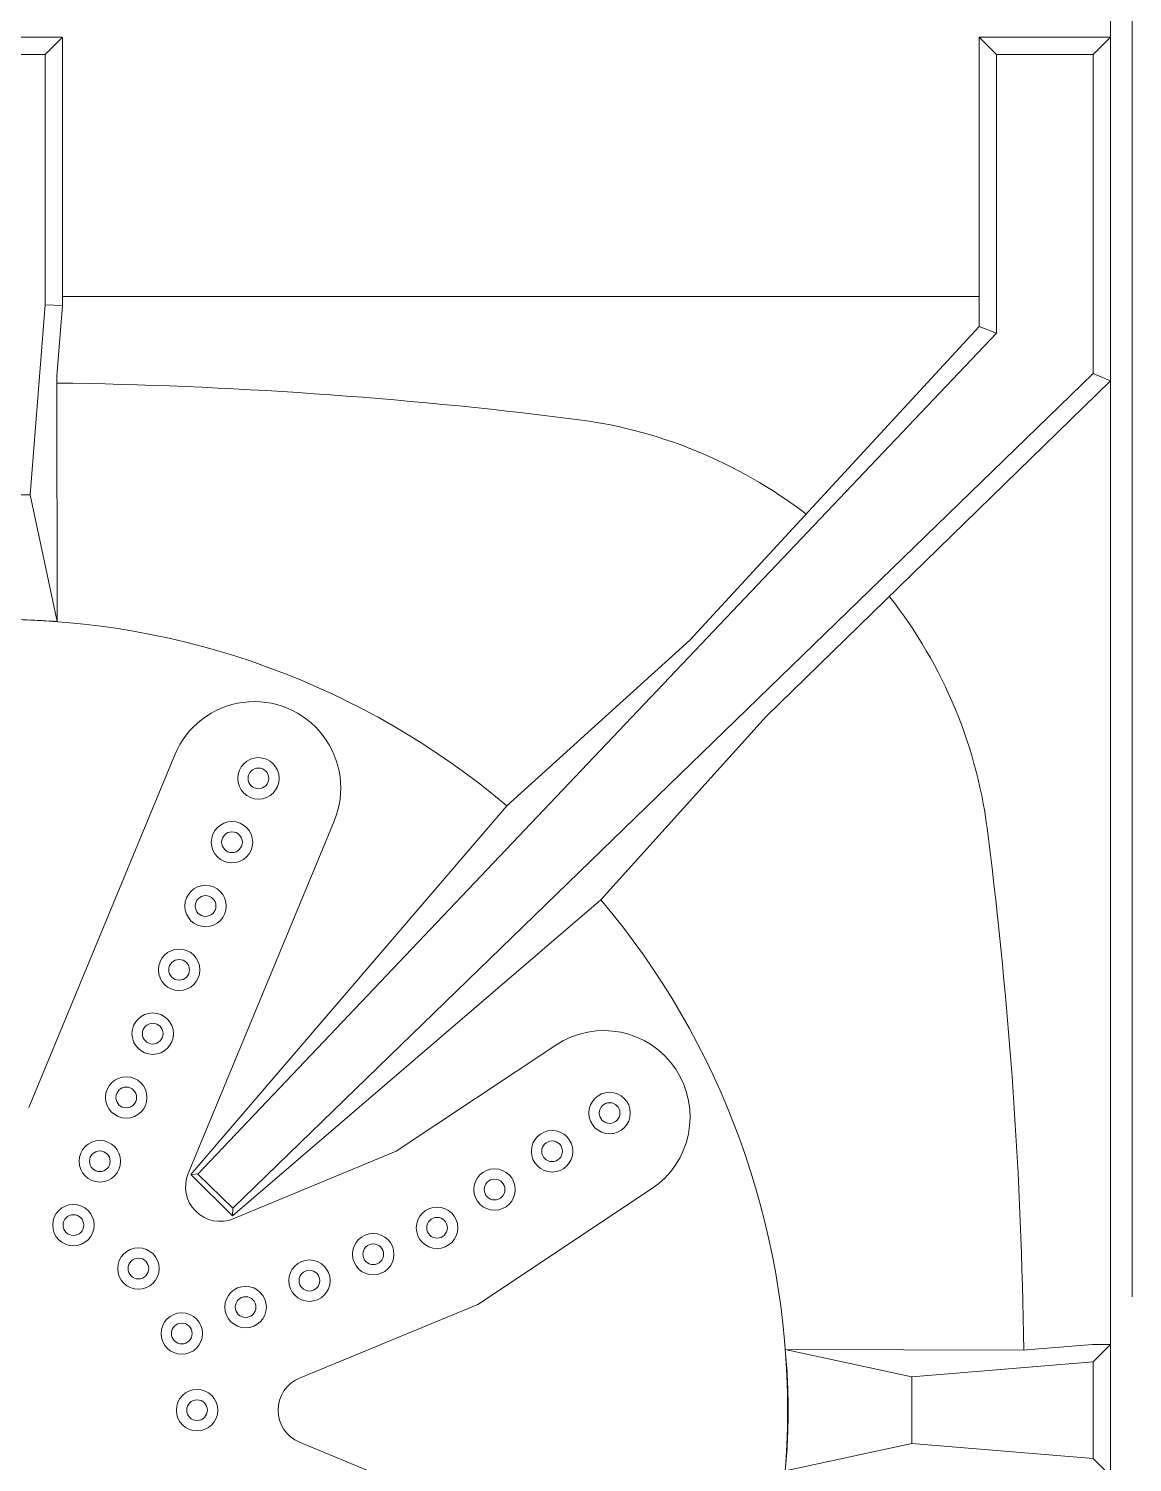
# Model space of a CAD drawing. Extents: x 306 to 2240, y 18 to 779.
# Drawn here: x 689.3604 to 689.5202, y 391.3972 to 391.6048 of the extents above; entities that cross this region are included whole.
import ezdxf

# ---------------------------------------------------------------- set-up
doc = ezdxf.new("R2010")
doc.units = 0
doc.header["$MEASUREMENT"] = 0
doc.linetypes.add('ACAD_ISO03W100', pattern=[30, 12, -18])
doc.layers.add('EQUIPAMIENTO SUPER', color=1, linetype='Continuous')

msp = doc.modelspace()

# ---------------------------------------------------------------- linework, layer by layer
at = {"layer": 'EQUIPAMIENTO SUPER', "color": 253, "lineweight": 0}
for p, q in [((689.5169949408361, 391.2572425979576, -6.438943981e-07), (689.5169949408361, 392.0572425979573, -6.438943981e-07)), ((689.5169949408361, 391.2572425979576, -6.438943981e-07), (689.5169949408361, 392.0572425979573, -6.438943981e-07)), ((689.5201595334827, 391.8461843243033, -6.438942029e-07), (689.5201595334827, 391.4211843243031, -6.438942029e-07)), ((689.5201595334827, 391.8461843243033, -6.438942029e-07), (689.5201595334827, 391.4211843243031, -6.438942029e-07)), ((689.3627449408361, 391.6010025021578, -6.438942029e-07), (689.3652449408388, 391.6035025021576, -6.438942029e-07)), ((689.500494940838, 391.6010025021578, -6.438942029e-07), (689.4979949408357, 391.6035025021576, -6.438942029e-07)), ((689.5144949408373, 391.6010025021578, -6.438942029e-07), (689.5169949408361, 391.6035025021576, -6.438942029e-07)), ((689.500494940838, 391.5606519970946, -6.438942029e-07), (689.4979949408357, 391.5616497848088, -6.438942029e-07)), ((689.5169949408361, 391.5537805589282, -6.438942029e-07), (689.5144949408373, 391.5548530072212, -6.438942029e-07)), ((689.3605649408368, 391.5372525021579, -6.438942029e-07), (689.3645060463663, 391.5189168268393, -6.438942029e-07)), ((689.3603645405223, 391.4485689907851, -6.438942029e-07), (689.3815082833594, 391.4996145015004, -6.438942029e-07)), ((689.3834615288347, 391.4390019049757, -6.438942029e-07), (689.4046052716717, 391.4900474156912, -6.438942029e-07)), ((689.4135852924651, 391.4422407810975, -6.438942029e-07), (689.4367112969908, 391.4576161263796, -6.438942029e-07)), ((689.4135852924651, 391.4422407810975, -6.438942029e-07), (689.3899943436577, 391.4324690901512, -6.438942029e-07)), ((689.3849934811717, 391.4389507899581, -6.438942029e-07), (689.3838587727572, 391.4388785813357, -6.438942029e-07)), ((689.4254003687367, 391.4200749409208, -6.438942029e-07), (689.4505526206143, 391.4367974386126, -6.438942029e-07)), ((689.3899432286366, 391.4340010424898, -6.438942029e-07), (689.3898714240552, 391.4328659300399, -6.438942029e-07)), ((689.4254003687367, 391.4200749409208, -6.438942029e-07), (689.3995614294677, 391.4093721018381, -6.438942029e-07)), ((689.5143960051195, 391.4142525021579, -6.438942029e-07), (689.5042427116917, 391.4134476228971, -6.438942029e-07)), ((689.5169949408361, 391.4142525021579, -6.438942029e-07), (689.5143960051195, 391.4142525021579, -6.438942029e-07)), ((689.5042427116917, 391.4134476228971, -6.438942029e-07), (689.4699092655196, 391.4135136076849, -6.438942029e-07)), ((689.4882449408383, 391.4095725021579, -6.438942029e-07), (689.4699092655196, 391.4135136076849, -6.438942029e-07)), ((689.4882449408383, 391.4095725021579, -6.438942029e-07), (689.4882449408383, 391.404752502158, -6.438942029e-07)), ((689.4882449408383, 391.3999325021577, -6.438942029e-07), (689.4882449408383, 391.404752502158, -6.438942029e-07)), ((689.3995614294677, 391.4001333065133, -6.438942029e-07), (689.4506069401817, 391.3789895636766, -6.438942029e-07)), ((689.4882449408383, 391.3999325021577, -6.438942029e-07), (689.4699092655196, 391.3959913966304, -6.438942029e-07))]:
    msp.add_line(p, q, dxfattribs=at)
at = {"layer": 'EQUIPAMIENTO SUPER', "color": 253, "linetype": 'ACAD_ISO03W100', "lineweight": 0}
for p, q in [((689.3627449408361, 391.5647525021577, -6.438942029e-07), (689.3652449408388, 391.5646535664373, -6.438942029e-07)), ((689.5169949408361, 391.4142525021579, -6.438942029e-07), (689.5144949408373, 391.4117525021579, -6.438942029e-07)), ((689.5169949408361, 391.3952525021577, -6.438942029e-07), (689.5144949408373, 391.3977525021577, -6.438942029e-07))]:
    msp.add_line(p, q, dxfattribs=at)
at = {"layer": 'EQUIPAMIENTO SUPER', "color": 253, "lineweight": 0, "elevation": -6.438508219e-07}
for points in [[(689.3645060463663, 391.5189168268393), (689.3644400615763, 391.5545002730104), (689.3652449408388, 391.5646535664373), (689.3652449408388, 391.6035025021576), (689.3557449408383, 391.6035025021576)], [(689.3838587727572, 391.4388785813352), (689.3898714240552, 391.4328659300399), (689.443198434687, 391.4786587699136), (689.4671549854232, 391.5051905525451), (689.5169949408361, 391.5537805589282), (689.5169949408361, 391.6035025021576), (689.4979949408357, 391.6035025021576), (689.4979949408357, 391.5616497848088), (689.4561145263858, 391.5162242308481), (689.429601612645, 391.4922478850625), (689.3838587727572, 391.4388785813352)], [(689.3557449408383, 391.6010025021578), (689.3627449408361, 391.6010025021578), (689.3627449408361, 391.5647525021577), (689.3605649408368, 391.5372525021579), (689.3557449408383, 391.5372525021579)], [(689.5144949408373, 391.6010025021578), (689.5144949408373, 391.5548530072209), (689.3899432286366, 391.4340010424898), (689.3848485954936, 391.4389415699724), (689.500494940838, 391.5606519970942), (689.500494940838, 391.6010025021578), (689.5144949408373, 391.6010025021578), (689.5144949408373, 391.6010025021578)], [(689.3652449408388, 391.5660025021579), (689.4979949408357, 391.5660025021572)], [(689.4882449408383, 391.404752502158), (689.4882449408383, 391.4095725021579), (689.5144949408373, 391.4117525021579), (689.5144949408373, 391.4117525021579)], [(689.4882449408383, 391.404752502158), (689.4882449408383, 391.4095725021579), (689.5144949408373, 391.4117525021579), (689.5144949408373, 391.404752502158)], [(689.5144949408373, 391.4117525021579), (689.5144949408373, 391.404752502158)], [(689.4882449408383, 391.404752502158), (689.4882449408383, 391.3999325021577), (689.5144949408373, 391.3977525021577), (689.5144949408373, 391.3977525021577)], [(689.4882449408383, 391.404752502158), (689.4882449408383, 391.3999325021577), (689.5144949408373, 391.3977525021577), (689.5144949408373, 391.404752502158)], [(689.5144949408373, 391.3977525021577), (689.5144949408373, 391.404752502158)]]:
    msp.add_lwpolyline(points, dxfattribs=at)
at = {"layer": 'EQUIPAMIENTO SUPER', "color": 253, "lineweight": 0}
for centre, radius in [((689.3936308026628, 391.4962167778942, -6.438942029e-07), 0.003), ((689.3936308026628, 391.4962167778942, -6.438942029e-07), 0.003), ((689.3936308026628, 391.4962167778942, -6.438942029e-07), 0.003), ((689.3936308026628, 391.4962167778942, -6.438942029e-07), 0.003), ((689.3936308026628, 391.4962167778942, -6.438942029e-07), 0.003), ((689.3936308026628, 391.4962167778942, -6.438942029e-07), 0.003), ((689.3936308026628, 391.4962167778942, -6.438942029e-07), 0.003), ((689.3936308026628, 391.4962167778942, -6.438942029e-07), 0.003), ((689.3936308026628, 391.4962167778942, -6.438942029e-07), 0.003), ((689.3936308026628, 391.4962167778942, -6.438942029e-07), 0.003), ((689.3936308026628, 391.4962167778942, -6.438942029e-07), 0.003), ((689.3936308026628, 391.4962167778942, -6.438942029e-07), 0.003), ((689.3936308026628, 391.4962167778942, -6.438942029e-07), 0.003), ((689.3936308026628, 391.4962167778942, -6.438942029e-07), 0.003), ((689.3936308026628, 391.4962167778942, -6.438942029e-07), 0.003), ((689.3936308026628, 391.4962167778942, -6.438942029e-07), 0.003), ((689.3936308026628, 391.4962167778942, -6.438942029e-07), 0.0015), ((689.3936308026628, 391.4962167778942, -6.438942029e-07), 0.0015), ((689.3936308026628, 391.4962167778942, -6.438942029e-07), 0.0015), ((689.3936308026628, 391.4962167778942, -6.438942029e-07), 0.0015), ((689.3936308026628, 391.4962167778942, -6.438942029e-07), 0.0015), ((689.3936308026628, 391.4962167778942, -6.438942029e-07), 0.0015), ((689.3936308026628, 391.4962167778942, -6.438942029e-07), 0.0015), ((689.3936308026628, 391.4962167778942, -6.438942029e-07), 0.0015), ((689.3936308026628, 391.4962167778942, -6.438942029e-07), 0.0015), ((689.3936308026628, 391.4962167778942, -6.438942029e-07), 0.0015), ((689.3936308026628, 391.4962167778942, -6.438942029e-07), 0.0015), ((689.3936308026628, 391.4962167778942, -6.438942029e-07), 0.0015), ((689.3936308026628, 391.4962167778942, -6.438942029e-07), 0.0015), ((689.3936308026628, 391.4962167778942, -6.438942029e-07), 0.0015), ((689.3936308026628, 391.4962167778942, -6.438942029e-07), 0.0015), ((689.3936308026628, 391.4962167778942, -6.438942029e-07), 0.0015), ((689.3898039683395, 391.4869779825693, -6.438942029e-07), 0.003), ((689.3898039683395, 391.4869779825693, -6.438942029e-07), 0.003), ((689.3898039683395, 391.4869779825693, -6.438942029e-07), 0.003), ((689.3898039683395, 391.4869779825693, -6.438942029e-07), 0.003), ((689.3898039683395, 391.4869779825693, -6.438942029e-07), 0.003), ((689.3898039683395, 391.4869779825693, -6.438942029e-07), 0.003), ((689.3898039683395, 391.4869779825693, -6.438942029e-07), 0.003), ((689.3898039683395, 391.4869779825693, -6.438942029e-07), 0.003), ((689.3898039683395, 391.4869779825693, -6.438942029e-07), 0.003), ((689.3898039683395, 391.4869779825693, -6.438942029e-07), 0.003), ((689.3898039683395, 391.4869779825693, -6.438942029e-07), 0.003), ((689.3898039683395, 391.4869779825693, -6.438942029e-07), 0.003), ((689.3898039683395, 391.4869779825693, -6.438942029e-07), 0.003), ((689.3898039683395, 391.4869779825693, -6.438942029e-07), 0.003), ((689.3898039683395, 391.4869779825693, -6.438942029e-07), 0.003), ((689.3898039683395, 391.4869779825693, -6.438942029e-07), 0.003), ((689.3898039683395, 391.4869779825693, -6.438942029e-07), 0.0015), ((689.3898039683395, 391.4869779825693, -6.438942029e-07), 0.0015), ((689.3898039683395, 391.4869779825693, -6.438942029e-07), 0.0015), ((689.3898039683395, 391.4869779825693, -6.438942029e-07), 0.0015), ((689.3898039683395, 391.4869779825693, -6.438942029e-07), 0.0015), ((689.3898039683395, 391.4869779825693, -6.438942029e-07), 0.0015), ((689.3898039683395, 391.4869779825693, -6.438942029e-07), 0.0015), ((689.3898039683395, 391.4869779825693, -6.438942029e-07), 0.0015), ((689.3898039683395, 391.4869779825693, -6.438942029e-07), 0.0015), ((689.3898039683395, 391.4869779825693, -6.438942029e-07), 0.0015), ((689.3898039683395, 391.4869779825693, -6.438942029e-07), 0.0015), ((689.3898039683395, 391.4869779825693, -6.438942029e-07), 0.0015), ((689.3898039683395, 391.4869779825693, -6.438942029e-07), 0.0015), ((689.3898039683395, 391.4869779825693, -6.438942029e-07), 0.0015), ((689.3898039683395, 391.4869779825693, -6.438942029e-07), 0.0015), ((689.3898039683395, 391.4869779825693, -6.438942029e-07), 0.0015), ((689.3859771340162, 391.4777391872444, -6.438942029e-07), 0.003), ((689.3859771340162, 391.4777391872444, -6.438942029e-07), 0.003), ((689.3859771340162, 391.4777391872444, -6.438942029e-07), 0.003), ((689.3859771340162, 391.4777391872444, -6.438942029e-07), 0.003), ((689.3859771340162, 391.4777391872444, -6.438942029e-07), 0.003), ((689.3859771340162, 391.4777391872444, -6.438942029e-07), 0.003), ((689.3859771340162, 391.4777391872444, -6.438942029e-07), 0.003), ((689.3859771340162, 391.4777391872444, -6.438942029e-07), 0.003), ((689.3859771340162, 391.4777391872444, -6.438942029e-07), 0.003), ((689.3859771340162, 391.4777391872444, -6.438942029e-07), 0.003), ((689.3859771340162, 391.4777391872444, -6.438942029e-07), 0.003), ((689.3859771340162, 391.4777391872444, -6.438942029e-07), 0.003), ((689.3859771340162, 391.4777391872444, -6.438942029e-07), 0.003), ((689.3859771340162, 391.4777391872444, -6.438942029e-07), 0.003), ((689.3859771340162, 391.4777391872444, -6.438942029e-07), 0.003), ((689.3859771340162, 391.4777391872444, -6.438942029e-07), 0.003), ((689.3859771340162, 391.4777391872444, -6.438942029e-07), 0.0015), ((689.3859771340162, 391.4777391872444, -6.438942029e-07), 0.0015), ((689.3859771340162, 391.4777391872444, -6.438942029e-07), 0.0015), ((689.3859771340162, 391.4777391872444, -6.438942029e-07), 0.0015), ((689.3859771340162, 391.4777391872444, -6.438942029e-07), 0.0015), ((689.3859771340162, 391.4777391872444, -6.438942029e-07), 0.0015), ((689.3859771340162, 391.4777391872444, -6.438942029e-07), 0.0015), ((689.3859771340162, 391.4777391872444, -6.438942029e-07), 0.0015), ((689.3859771340162, 391.4777391872444, -6.438942029e-07), 0.0015), ((689.3859771340162, 391.4777391872444, -6.438942029e-07), 0.0015), ((689.3859771340162, 391.4777391872444, -6.438942029e-07), 0.0015), ((689.3859771340162, 391.4777391872444, -6.438942029e-07), 0.0015), ((689.3859771340162, 391.4777391872444, -6.438942029e-07), 0.0015), ((689.3859771340162, 391.4777391872444, -6.438942029e-07), 0.0015), ((689.3859771340162, 391.4777391872444, -6.438942029e-07), 0.0015), ((689.3859771340162, 391.4777391872444, -6.438942029e-07), 0.0015), ((689.3821502996927, 391.4685003919193, -6.438942029e-07), 0.003), ((689.3821502996927, 391.4685003919193, -6.438942029e-07), 0.003), ((689.3821502996927, 391.4685003919193, -6.438942029e-07), 0.003), ((689.3821502996927, 391.4685003919193, -6.438942029e-07), 0.003), ((689.3821502996927, 391.4685003919193, -6.438942029e-07), 0.003), ((689.3821502996927, 391.4685003919193, -6.438942029e-07), 0.003), ((689.3821502996927, 391.4685003919193, -6.438942029e-07), 0.003), ((689.3821502996927, 391.4685003919193, -6.438942029e-07), 0.003), ((689.3821502996927, 391.4685003919193, -6.438942029e-07), 0.003), ((689.3821502996927, 391.4685003919193, -6.438942029e-07), 0.003), ((689.3821502996927, 391.4685003919193, -6.438942029e-07), 0.003), ((689.3821502996927, 391.4685003919193, -6.438942029e-07), 0.003), ((689.3821502996927, 391.4685003919193, -6.438942029e-07), 0.003), ((689.3821502996927, 391.4685003919193, -6.438942029e-07), 0.003), ((689.3821502996927, 391.4685003919193, -6.438942029e-07), 0.003), ((689.3821502996927, 391.4685003919193, -6.438942029e-07), 0.003), ((689.3821502996927, 391.4685003919193, -6.438942029e-07), 0.0015), ((689.3821502996927, 391.4685003919193, -6.438942029e-07), 0.0015), ((689.3821502996927, 391.4685003919193, -6.438942029e-07), 0.0015), ((689.3821502996927, 391.4685003919193, -6.438942029e-07), 0.0015), ((689.3821502996927, 391.4685003919193, -6.438942029e-07), 0.0015), ((689.3821502996927, 391.4685003919193, -6.438942029e-07), 0.0015), ((689.3821502996927, 391.4685003919193, -6.438942029e-07), 0.0015), ((689.3821502996927, 391.4685003919193, -6.438942029e-07), 0.0015), ((689.3821502996927, 391.4685003919193, -6.438942029e-07), 0.0015), ((689.3821502996927, 391.4685003919193, -6.438942029e-07), 0.0015), ((689.3821502996927, 391.4685003919193, -6.438942029e-07), 0.0015), ((689.3821502996927, 391.4685003919193, -6.438942029e-07), 0.0015), ((689.3821502996927, 391.4685003919193, -6.438942029e-07), 0.0015), ((689.3821502996927, 391.4685003919193, -6.438942029e-07), 0.0015), ((689.3821502996927, 391.4685003919193, -6.438942029e-07), 0.0015), ((689.3821502996927, 391.4685003919193, -6.438942029e-07), 0.0015), ((689.3783234653661, 391.4592615965942, -6.438942029e-07), 0.003), ((689.3783234653661, 391.4592615965942, -6.438942029e-07), 0.003), ((689.3783234653661, 391.4592615965942, -6.438942029e-07), 0.003), ((689.3783234653661, 391.4592615965942, -6.438942029e-07), 0.003), ((689.3783234653661, 391.4592615965942, -6.438942029e-07), 0.003), ((689.3783234653661, 391.4592615965942, -6.438942029e-07), 0.003), ((689.3783234653661, 391.4592615965942, -6.438942029e-07), 0.003), ((689.3783234653661, 391.4592615965942, -6.438942029e-07), 0.003), ((689.3783234653661, 391.4592615965942, -6.438942029e-07), 0.003), ((689.3783234653661, 391.4592615965942, -6.438942029e-07), 0.003), ((689.3783234653661, 391.4592615965942, -6.438942029e-07), 0.003), ((689.3783234653661, 391.4592615965942, -6.438942029e-07), 0.003), ((689.3783234653661, 391.4592615965942, -6.438942029e-07), 0.003), ((689.3783234653661, 391.4592615965942, -6.438942029e-07), 0.003), ((689.3783234653661, 391.4592615965942, -6.438942029e-07), 0.003), ((689.3783234653661, 391.4592615965942, -6.438942029e-07), 0.003), ((689.3783234653661, 391.4592615965942, -6.438942029e-07), 0.0015), ((689.3783234653661, 391.4592615965942, -6.438942029e-07), 0.0015), ((689.3783234653661, 391.4592615965942, -6.438942029e-07), 0.0015), ((689.3783234653661, 391.4592615965942, -6.438942029e-07), 0.0015), ((689.3783234653661, 391.4592615965942, -6.438942029e-07), 0.0015), ((689.3783234653661, 391.4592615965942, -6.438942029e-07), 0.0015), ((689.3783234653661, 391.4592615965942, -6.438942029e-07), 0.0015), ((689.3783234653661, 391.4592615965942, -6.438942029e-07), 0.0015), ((689.3783234653661, 391.4592615965942, -6.438942029e-07), 0.0015), ((689.3783234653661, 391.4592615965942, -6.438942029e-07), 0.0015), ((689.3783234653661, 391.4592615965942, -6.438942029e-07), 0.0015), ((689.3783234653661, 391.4592615965942, -6.438942029e-07), 0.0015), ((689.3783234653661, 391.4592615965942, -6.438942029e-07), 0.0015), ((689.3783234653661, 391.4592615965942, -6.438942029e-07), 0.0015), ((689.3783234653661, 391.4592615965942, -6.438942029e-07), 0.0015), ((689.3783234653661, 391.4592615965942, -6.438942029e-07), 0.0015), ((689.3744966310464, 391.4500228012686, -6.438942029e-07), 0.003), ((689.3744966310464, 391.4500228012686, -6.438942029e-07), 0.003), ((689.3744966310464, 391.4500228012686, -6.438942029e-07), 0.003), ((689.3744966310464, 391.4500228012686, -6.438942029e-07), 0.003), ((689.3744966310464, 391.4500228012686, -6.438942029e-07), 0.003), ((689.3744966310464, 391.4500228012686, -6.438942029e-07), 0.003), ((689.3744966310464, 391.4500228012686, -6.438942029e-07), 0.003), ((689.3744966310464, 391.4500228012686, -6.438942029e-07), 0.003), ((689.3744966310464, 391.4500228012686, -6.438942029e-07), 0.003), ((689.3744966310464, 391.4500228012686, -6.438942029e-07), 0.003), ((689.3744966310464, 391.4500228012686, -6.438942029e-07), 0.003), ((689.3744966310464, 391.4500228012686, -6.438942029e-07), 0.003), ((689.3744966310464, 391.4500228012686, -6.438942029e-07), 0.003), ((689.3744966310464, 391.4500228012686, -6.438942029e-07), 0.003), ((689.3744966310464, 391.4500228012686, -6.438942029e-07), 0.003), ((689.3744966310464, 391.4500228012686, -6.438942029e-07), 0.003), ((689.3744966310464, 391.4500228012686, -6.438942029e-07), 0.0015), ((689.3744966310464, 391.4500228012686, -6.438942029e-07), 0.0015), ((689.3744966310464, 391.4500228012686, -6.438942029e-07), 0.0015), ((689.3744966310464, 391.4500228012686, -6.438942029e-07), 0.0015), ((689.3744966310464, 391.4500228012686, -6.438942029e-07), 0.0015), ((689.3744966310464, 391.4500228012686, -6.438942029e-07), 0.0015), ((689.3744966310464, 391.4500228012686, -6.438942029e-07), 0.0015), ((689.3744966310464, 391.4500228012686, -6.438942029e-07), 0.0015), ((689.3744966310464, 391.4500228012686, -6.438942029e-07), 0.0015), ((689.3744966310464, 391.4500228012686, -6.438942029e-07), 0.0015), ((689.3744966310464, 391.4500228012686, -6.438942029e-07), 0.0015), ((689.3744966310464, 391.4500228012686, -6.438942029e-07), 0.0015), ((689.3744966310464, 391.4500228012686, -6.438942029e-07), 0.0015), ((689.3744966310464, 391.4500228012686, -6.438942029e-07), 0.0015), ((689.3744966310464, 391.4500228012686, -6.438942029e-07), 0.0015), ((689.3744966310464, 391.4500228012686, -6.438942029e-07), 0.0015), ((689.4444752559198, 391.4477674493582, -6.438942029e-07), 0.003), ((689.4444752559198, 391.4477674493582, -6.438942029e-07), 0.003), ((689.4444752559198, 391.4477674493582, -6.438942029e-07), 0.003), ((689.4444752559198, 391.4477674493582, -6.438942029e-07), 0.003), ((689.4444752559198, 391.4477674493582, -6.438942029e-07), 0.003), ((689.4444752559198, 391.4477674493582, -6.438942029e-07), 0.003), ((689.4444752559198, 391.4477674493582, -6.438942029e-07), 0.003), ((689.4444752559198, 391.4477674493582, -6.438942029e-07), 0.003), ((689.4444752559198, 391.4477674493582, -6.438942029e-07), 0.003), ((689.4444752559198, 391.4477674493582, -6.438942029e-07), 0.003), ((689.4444752559198, 391.4477674493582, -6.438942029e-07), 0.003), ((689.4444752559198, 391.4477674493582, -6.438942029e-07), 0.003), ((689.4444752559198, 391.4477674493582, -6.438942029e-07), 0.003), ((689.4444752559198, 391.4477674493582, -6.438942029e-07), 0.003), ((689.4444752559198, 391.4477674493582, -6.438942029e-07), 0.003), ((689.4444752559198, 391.4477674493582, -6.438942029e-07), 0.003), ((689.4444752559198, 391.4477674493582, -6.438942029e-07), 0.0015), ((689.4444752559198, 391.4477674493582, -6.438942029e-07), 0.0015), ((689.4444752559198, 391.4477674493582, -6.438942029e-07), 0.0015), ((689.4444752559198, 391.4477674493582, -6.438942029e-07), 0.0015), ((689.4444752559198, 391.4477674493582, -6.438942029e-07), 0.0015), ((689.4444752559198, 391.4477674493582, -6.438942029e-07), 0.0015), ((689.4444752559198, 391.4477674493582, -6.438942029e-07), 0.0015), ((689.4444752559198, 391.4477674493582, -6.438942029e-07), 0.0015), ((689.4444752559198, 391.4477674493582, -6.438942029e-07), 0.0015), ((689.4444752559198, 391.4477674493582, -6.438942029e-07), 0.0015), ((689.4444752559198, 391.4477674493582, -6.438942029e-07), 0.0015), ((689.4444752559198, 391.4477674493582, -6.438942029e-07), 0.0015), ((689.4444752559198, 391.4477674493582, -6.438942029e-07), 0.0015), ((689.4444752559198, 391.4477674493582, -6.438942029e-07), 0.0015), ((689.4444752559198, 391.4477674493582, -6.438942029e-07), 0.0015), ((689.4444752559198, 391.4477674493582, -6.438942029e-07), 0.0015), ((689.3706697967195, 391.4407840059436, -6.438942029e-07), 0.003), ((689.3706697967195, 391.4407840059436, -6.438942029e-07), 0.003), ((689.3706697967195, 391.4407840059436, -6.438942029e-07), 0.003), ((689.3706697967195, 391.4407840059436, -6.438942029e-07), 0.003), ((689.3706697967195, 391.4407840059436, -6.438942029e-07), 0.003), ((689.3706697967195, 391.4407840059436, -6.438942029e-07), 0.003), ((689.3706697967195, 391.4407840059436, -6.438942029e-07), 0.003), ((689.3706697967195, 391.4407840059436, -6.438942029e-07), 0.003), ((689.3706697967195, 391.4407840059436, -6.438942029e-07), 0.003), ((689.3706697967195, 391.4407840059436, -6.438942029e-07), 0.003), ((689.3706697967195, 391.4407840059436, -6.438942029e-07), 0.003), ((689.3706697967195, 391.4407840059436, -6.438942029e-07), 0.003), ((689.3706697967195, 391.4407840059436, -6.438942029e-07), 0.003), ((689.3706697967195, 391.4407840059436, -6.438942029e-07), 0.003), ((689.3706697967195, 391.4407840059436, -6.438942029e-07), 0.003), ((689.3706697967195, 391.4407840059436, -6.438942029e-07), 0.003), ((689.4361477808148, 391.4422309199082, -6.438942029e-07), 0.003), ((689.4361477808148, 391.4422309199082, -6.438942029e-07), 0.003), ((689.4361477808148, 391.4422309199082, -6.438942029e-07), 0.003), ((689.4361477808148, 391.4422309199082, -6.438942029e-07), 0.003), ((689.4361477808148, 391.4422309199082, -6.438942029e-07), 0.003), ((689.4361477808148, 391.4422309199082, -6.438942029e-07), 0.003), ((689.4361477808148, 391.4422309199082, -6.438942029e-07), 0.003), ((689.4361477808148, 391.4422309199082, -6.438942029e-07), 0.003), ((689.4361477808148, 391.4422309199082, -6.438942029e-07), 0.003), ((689.4361477808148, 391.4422309199082, -6.438942029e-07), 0.003), ((689.4361477808148, 391.4422309199082, -6.438942029e-07), 0.003), ((689.4361477808148, 391.4422309199082, -6.438942029e-07), 0.003), ((689.4361477808148, 391.4422309199082, -6.438942029e-07), 0.003), ((689.4361477808148, 391.4422309199082, -6.438942029e-07), 0.003), ((689.4361477808148, 391.4422309199082, -6.438942029e-07), 0.003), ((689.4361477808148, 391.4422309199082, -6.438942029e-07), 0.003), ((689.4361477808148, 391.4422309199082, -6.438942029e-07), 0.0015), ((689.4361477808148, 391.4422309199082, -6.438942029e-07), 0.0015), ((689.4361477808148, 391.4422309199082, -6.438942029e-07), 0.0015), ((689.4361477808148, 391.4422309199082, -6.438942029e-07), 0.0015), ((689.4361477808148, 391.4422309199082, -6.438942029e-07), 0.0015), ((689.4361477808148, 391.4422309199082, -6.438942029e-07), 0.0015), ((689.4361477808148, 391.4422309199082, -6.438942029e-07), 0.0015), ((689.4361477808148, 391.4422309199082, -6.438942029e-07), 0.0015), ((689.4361477808148, 391.4422309199082, -6.438942029e-07), 0.0015), ((689.4361477808148, 391.4422309199082, -6.438942029e-07), 0.0015), ((689.4361477808148, 391.4422309199082, -6.438942029e-07), 0.0015), ((689.4361477808148, 391.4422309199082, -6.438942029e-07), 0.0015), ((689.4361477808148, 391.4422309199082, -6.438942029e-07), 0.0015), ((689.4361477808148, 391.4422309199082, -6.438942029e-07), 0.0015), ((689.4361477808148, 391.4422309199082, -6.438942029e-07), 0.0015), ((689.4361477808148, 391.4422309199082, -6.438942029e-07), 0.0015), ((689.3706697967195, 391.4407840059436, -6.438942029e-07), 0.0015), ((689.3706697967195, 391.4407840059436, -6.438942029e-07), 0.0015), ((689.3706697967195, 391.4407840059436, -6.438942029e-07), 0.0015), ((689.3706697967195, 391.4407840059436, -6.438942029e-07), 0.0015), ((689.3706697967195, 391.4407840059436, -6.438942029e-07), 0.0015), ((689.3706697967195, 391.4407840059436, -6.438942029e-07), 0.0015), ((689.3706697967195, 391.4407840059436, -6.438942029e-07), 0.0015), ((689.3706697967195, 391.4407840059436, -6.438942029e-07), 0.0015), ((689.3706697967195, 391.4407840059436, -6.438942029e-07), 0.0015), ((689.3706697967195, 391.4407840059436, -6.438942029e-07), 0.0015), ((689.3706697967195, 391.4407840059436, -6.438942029e-07), 0.0015), ((689.3706697967195, 391.4407840059436, -6.438942029e-07), 0.0015), ((689.3706697967195, 391.4407840059436, -6.438942029e-07), 0.0015), ((689.3706697967195, 391.4407840059436, -6.438942029e-07), 0.0015), ((689.3706697967195, 391.4407840059436, -6.438942029e-07), 0.0015), ((689.3706697967195, 391.4407840059436, -6.438942029e-07), 0.0015), ((689.4278203057097, 391.4366943904587, -6.438942029e-07), 0.003), ((689.4278203057097, 391.4366943904587, -6.438942029e-07), 0.003), ((689.4278203057097, 391.4366943904587, -6.438942029e-07), 0.003), ((689.4278203057097, 391.4366943904587, -6.438942029e-07), 0.003), ((689.4278203057097, 391.4366943904587, -6.438942029e-07), 0.003), ((689.4278203057097, 391.4366943904587, -6.438942029e-07), 0.003), ((689.4278203057097, 391.4366943904587, -6.438942029e-07), 0.003), ((689.4278203057097, 391.4366943904587, -6.438942029e-07), 0.003), ((689.4278203057097, 391.4366943904587, -6.438942029e-07), 0.003), ((689.4278203057097, 391.4366943904587, -6.438942029e-07), 0.003), ((689.4278203057097, 391.4366943904587, -6.438942029e-07), 0.003), ((689.4278203057097, 391.4366943904587, -6.438942029e-07), 0.003), ((689.4278203057097, 391.4366943904587, -6.438942029e-07), 0.003), ((689.4278203057097, 391.4366943904587, -6.438942029e-07), 0.003), ((689.4278203057097, 391.4366943904587, -6.438942029e-07), 0.003), ((689.4278203057097, 391.4366943904587, -6.438942029e-07), 0.003), ((689.4278203057097, 391.4366943904587, -6.438942029e-07), 0.0015), ((689.4278203057097, 391.4366943904587, -6.438942029e-07), 0.0015), ((689.4278203057097, 391.4366943904587, -6.438942029e-07), 0.0015), ((689.4278203057097, 391.4366943904587, -6.438942029e-07), 0.0015), ((689.4278203057097, 391.4366943904587, -6.438942029e-07), 0.0015), ((689.4278203057097, 391.4366943904587, -6.438942029e-07), 0.0015), ((689.4278203057097, 391.4366943904587, -6.438942029e-07), 0.0015), ((689.4278203057097, 391.4366943904587, -6.438942029e-07), 0.0015), ((689.4278203057097, 391.4366943904587, -6.438942029e-07), 0.0015), ((689.4278203057097, 391.4366943904587, -6.438942029e-07), 0.0015), ((689.4278203057097, 391.4366943904587, -6.438942029e-07), 0.0015), ((689.4278203057097, 391.4366943904587, -6.438942029e-07), 0.0015), ((689.4278203057097, 391.4366943904587, -6.438942029e-07), 0.0015), ((689.4278203057097, 391.4366943904587, -6.438942029e-07), 0.0015), ((689.4278203057097, 391.4366943904587, -6.438942029e-07), 0.0015), ((689.4278203057097, 391.4366943904587, -6.438942029e-07), 0.0015), ((689.3668429623963, 391.4315452106188, -6.438942029e-07), 0.003), ((689.3668429623963, 391.4315452106188, -6.438942029e-07), 0.003), ((689.3668429623963, 391.4315452106188, -6.438942029e-07), 0.003), ((689.3668429623963, 391.4315452106188, -6.438942029e-07), 0.003), ((689.3668429623963, 391.4315452106188, -6.438942029e-07), 0.003), ((689.3668429623963, 391.4315452106188, -6.438942029e-07), 0.003), ((689.3668429623963, 391.4315452106188, -6.438942029e-07), 0.003), ((689.3668429623963, 391.4315452106188, -6.438942029e-07), 0.003), ((689.3668429623963, 391.4315452106188, -6.438942029e-07), 0.003), ((689.3668429623963, 391.4315452106188, -6.438942029e-07), 0.003), ((689.3668429623963, 391.4315452106188, -6.438942029e-07), 0.003), ((689.3668429623963, 391.4315452106188, -6.438942029e-07), 0.003), ((689.3668429623963, 391.4315452106188, -6.438942029e-07), 0.003), ((689.3668429623963, 391.4315452106188, -6.438942029e-07), 0.003), ((689.3668429623963, 391.4315452106188, -6.438942029e-07), 0.003), ((689.3668429623963, 391.4315452106188, -6.438942029e-07), 0.003), ((689.3668429623963, 391.4315452106188, -6.438942029e-07), 0.003), ((689.3668429623963, 391.4315452106188, -6.438942029e-07), 0.003), ((689.3668429623963, 391.4315452106188, -6.438942029e-07), 0.003), ((689.3668429623963, 391.4315452106188, -6.438942029e-07), 0.003), ((689.3668429623963, 391.4315452106188, -6.438942029e-07), 0.003), ((689.3668429623963, 391.4315452106188, -6.438942029e-07), 0.003), ((689.3668429623963, 391.4315452106188, -6.438942029e-07), 0.003), ((689.3668429623963, 391.4315452106188, -6.438942029e-07), 0.003), ((689.3668429623963, 391.4315452106188, -6.438942029e-07), 0.003), ((689.3668429623963, 391.4315452106188, -6.438942029e-07), 0.003), ((689.3668429623963, 391.4315452106188, -6.438942029e-07), 0.003), ((689.3668429623963, 391.4315452106188, -6.438942029e-07), 0.003), ((689.3668429623963, 391.4315452106188, -6.438942029e-07), 0.003), ((689.3668429623963, 391.4315452106188, -6.438942029e-07), 0.003), ((689.3668429623963, 391.4315452106188, -6.438942029e-07), 0.003), ((689.3668429623963, 391.4315452106188, -6.438942029e-07), 0.003), ((689.3668429623963, 391.4315452106188, -6.438942029e-07), 0.0015), ((689.3668429623963, 391.4315452106188, -6.438942029e-07), 0.0015), ((689.3668429623963, 391.4315452106188, -6.438942029e-07), 0.0015), ((689.3668429623963, 391.4315452106188, -6.438942029e-07), 0.0015), ((689.3668429623963, 391.4315452106188, -6.438942029e-07), 0.0015), ((689.3668429623963, 391.4315452106188, -6.438942029e-07), 0.0015), ((689.3668429623963, 391.4315452106188, -6.438942029e-07), 0.0015), ((689.3668429623963, 391.4315452106188, -6.438942029e-07), 0.0015), ((689.3668429623963, 391.4315452106188, -6.438942029e-07), 0.0015), ((689.3668429623963, 391.4315452106188, -6.438942029e-07), 0.0015), ((689.3668429623963, 391.4315452106188, -6.438942029e-07), 0.0015), ((689.3668429623963, 391.4315452106188, -6.438942029e-07), 0.0015), ((689.3668429623963, 391.4315452106188, -6.438942029e-07), 0.0015), ((689.3668429623963, 391.4315452106188, -6.438942029e-07), 0.0015), ((689.3668429623963, 391.4315452106188, -6.438942029e-07), 0.0015), ((689.3668429623963, 391.4315452106188, -6.438942029e-07), 0.0015), ((689.3668429623963, 391.4315452106188, -6.438942029e-07), 0.0015), ((689.3668429623963, 391.4315452106188, -6.438942029e-07), 0.0015), ((689.3668429623963, 391.4315452106188, -6.438942029e-07), 0.0015), ((689.3668429623963, 391.4315452106188, -6.438942029e-07), 0.0015), ((689.3668429623963, 391.4315452106188, -6.438942029e-07), 0.0015), ((689.3668429623963, 391.4315452106188, -6.438942029e-07), 0.0015), ((689.3668429623963, 391.4315452106188, -6.438942029e-07), 0.0015), ((689.3668429623963, 391.4315452106188, -6.438942029e-07), 0.0015), ((689.3668429623963, 391.4315452106188, -6.438942029e-07), 0.0015), ((689.3668429623963, 391.4315452106188, -6.438942029e-07), 0.0015), ((689.3668429623963, 391.4315452106188, -6.438942029e-07), 0.0015), ((689.3668429623963, 391.4315452106188, -6.438942029e-07), 0.0015), ((689.3668429623963, 391.4315452106188, -6.438942029e-07), 0.0015), ((689.3668429623963, 391.4315452106188, -6.438942029e-07), 0.0015), ((689.3668429623963, 391.4315452106188, -6.438942029e-07), 0.0015), ((689.3668429623963, 391.4315452106188, -6.438942029e-07), 0.0015), ((689.419492830601, 391.431157861009, -6.438942029e-07), 0.003), ((689.419492830601, 391.431157861009, -6.438942029e-07), 0.003), ((689.419492830601, 391.431157861009, -6.438942029e-07), 0.003), ((689.419492830601, 391.431157861009, -6.438942029e-07), 0.003), ((689.419492830601, 391.431157861009, -6.438942029e-07), 0.003), ((689.419492830601, 391.431157861009, -6.438942029e-07), 0.003), ((689.419492830601, 391.431157861009, -6.438942029e-07), 0.003), ((689.419492830601, 391.431157861009, -6.438942029e-07), 0.003), ((689.419492830601, 391.431157861009, -6.438942029e-07), 0.003), ((689.419492830601, 391.431157861009, -6.438942029e-07), 0.003), ((689.419492830601, 391.431157861009, -6.438942029e-07), 0.003), ((689.419492830601, 391.431157861009, -6.438942029e-07), 0.003), ((689.419492830601, 391.431157861009, -6.438942029e-07), 0.003), ((689.419492830601, 391.431157861009, -6.438942029e-07), 0.003), ((689.419492830601, 391.431157861009, -6.438942029e-07), 0.003), ((689.419492830601, 391.431157861009, -6.438942029e-07), 0.003), ((689.419492830601, 391.431157861009, -6.438942029e-07), 0.0015), ((689.419492830601, 391.431157861009, -6.438942029e-07), 0.0015), ((689.419492830601, 391.431157861009, -6.438942029e-07), 0.0015), ((689.419492830601, 391.431157861009, -6.438942029e-07), 0.0015), ((689.419492830601, 391.431157861009, -6.438942029e-07), 0.0015), ((689.419492830601, 391.431157861009, -6.438942029e-07), 0.0015), ((689.419492830601, 391.431157861009, -6.438942029e-07), 0.0015), ((689.419492830601, 391.431157861009, -6.438942029e-07), 0.0015), ((689.419492830601, 391.431157861009, -6.438942029e-07), 0.0015), ((689.419492830601, 391.431157861009, -6.438942029e-07), 0.0015), ((689.419492830601, 391.431157861009, -6.438942029e-07), 0.0015), ((689.419492830601, 391.431157861009, -6.438942029e-07), 0.0015), ((689.419492830601, 391.431157861009, -6.438942029e-07), 0.0015), ((689.419492830601, 391.431157861009, -6.438942029e-07), 0.0015), ((689.419492830601, 391.431157861009, -6.438942029e-07), 0.0015), ((689.419492830601, 391.431157861009, -6.438942029e-07), 0.0015), ((689.4102540352746, 391.4273310266858, -6.438942029e-07), 0.003), ((689.4102540352746, 391.4273310266858, -6.438942029e-07), 0.003), ((689.4102540352746, 391.4273310266858, -6.438942029e-07), 0.003), ((689.4102540352746, 391.4273310266858, -6.438942029e-07), 0.003), ((689.4102540352746, 391.4273310266858, -6.438942029e-07), 0.003), ((689.4102540352746, 391.4273310266858, -6.438942029e-07), 0.003), ((689.4102540352746, 391.4273310266858, -6.438942029e-07), 0.003), ((689.4102540352746, 391.4273310266858, -6.438942029e-07), 0.003), ((689.4102540352746, 391.4273310266858, -6.438942029e-07), 0.003), ((689.4102540352746, 391.4273310266858, -6.438942029e-07), 0.003), ((689.4102540352746, 391.4273310266858, -6.438942029e-07), 0.003), ((689.4102540352746, 391.4273310266858, -6.438942029e-07), 0.003), ((689.4102540352746, 391.4273310266858, -6.438942029e-07), 0.003), ((689.4102540352746, 391.4273310266858, -6.438942029e-07), 0.003), ((689.4102540352746, 391.4273310266858, -6.438942029e-07), 0.003), ((689.4102540352746, 391.4273310266858, -6.438942029e-07), 0.003), ((689.4102540352746, 391.4273310266858, -6.438942029e-07), 0.0015), ((689.4102540352746, 391.4273310266858, -6.438942029e-07), 0.0015), ((689.4102540352746, 391.4273310266858, -6.438942029e-07), 0.0015), ((689.4102540352746, 391.4273310266858, -6.438942029e-07), 0.0015), ((689.4102540352746, 391.4273310266858, -6.438942029e-07), 0.0015), ((689.4102540352746, 391.4273310266858, -6.438942029e-07), 0.0015), ((689.4102540352746, 391.4273310266858, -6.438942029e-07), 0.0015), ((689.4102540352746, 391.4273310266858, -6.438942029e-07), 0.0015), ((689.4102540352746, 391.4273310266858, -6.438942029e-07), 0.0015), ((689.4102540352746, 391.4273310266858, -6.438942029e-07), 0.0015), ((689.4102540352746, 391.4273310266858, -6.438942029e-07), 0.0015), ((689.4102540352746, 391.4273310266858, -6.438942029e-07), 0.0015), ((689.4102540352746, 391.4273310266858, -6.438942029e-07), 0.0015), ((689.4102540352746, 391.4273310266858, -6.438942029e-07), 0.0015), ((689.4102540352746, 391.4273310266858, -6.438942029e-07), 0.0015), ((689.4102540352746, 391.4273310266858, -6.438942029e-07), 0.0015), ((689.3762512395137, 391.4252588008303, -6.438942029e-07), 0.003), ((689.3762512395137, 391.4252588008303, -6.438942029e-07), 0.003), ((689.3762512395137, 391.4252588008303, -6.438942029e-07), 0.003), ((689.3762512395137, 391.4252588008303, -6.438942029e-07), 0.003), ((689.3762512395137, 391.4252588008303, -6.438942029e-07), 0.003), ((689.3762512395137, 391.4252588008303, -6.438942029e-07), 0.003), ((689.3762512395137, 391.4252588008303, -6.438942029e-07), 0.003), ((689.3762512395137, 391.4252588008303, -6.438942029e-07), 0.003), ((689.3762512395137, 391.4252588008303, -6.438942029e-07), 0.003), ((689.3762512395137, 391.4252588008303, -6.438942029e-07), 0.003), ((689.3762512395137, 391.4252588008303, -6.438942029e-07), 0.003), ((689.3762512395137, 391.4252588008303, -6.438942029e-07), 0.003), ((689.3762512395137, 391.4252588008303, -6.438942029e-07), 0.003), ((689.3762512395137, 391.4252588008303, -6.438942029e-07), 0.003), ((689.3762512395137, 391.4252588008303, -6.438942029e-07), 0.003), ((689.3762512395137, 391.4252588008303, -6.438942029e-07), 0.003), ((689.3762512395137, 391.4252588008303, -6.438942029e-07), 0.0015), ((689.3762512395137, 391.4252588008303, -6.438942029e-07), 0.0015), ((689.3762512395137, 391.4252588008303, -6.438942029e-07), 0.0015), ((689.3762512395137, 391.4252588008303, -6.438942029e-07), 0.0015), ((689.3762512395137, 391.4252588008303, -6.438942029e-07), 0.0015), ((689.3762512395137, 391.4252588008303, -6.438942029e-07), 0.0015), ((689.3762512395137, 391.4252588008303, -6.438942029e-07), 0.0015), ((689.3762512395137, 391.4252588008303, -6.438942029e-07), 0.0015), ((689.3762512395137, 391.4252588008303, -6.438942029e-07), 0.0015), ((689.3762512395137, 391.4252588008303, -6.438942029e-07), 0.0015), ((689.3762512395137, 391.4252588008303, -6.438942029e-07), 0.0015), ((689.3762512395137, 391.4252588008303, -6.438942029e-07), 0.0015), ((689.3762512395137, 391.4252588008303, -6.438942029e-07), 0.0015), ((689.3762512395137, 391.4252588008303, -6.438942029e-07), 0.0015), ((689.3762512395137, 391.4252588008303, -6.438942029e-07), 0.0015), ((689.3762512395137, 391.4252588008303, -6.438942029e-07), 0.0015), ((689.4010152399519, 391.4235041923618, -6.438942029e-07), 0.003), ((689.4010152399519, 391.4235041923618, -6.438942029e-07), 0.003), ((689.4010152399519, 391.4235041923618, -6.438942029e-07), 0.003), ((689.4010152399519, 391.4235041923618, -6.438942029e-07), 0.003), ((689.4010152399519, 391.4235041923618, -6.438942029e-07), 0.003), ((689.4010152399519, 391.4235041923618, -6.438942029e-07), 0.003), ((689.4010152399519, 391.4235041923618, -6.438942029e-07), 0.003), ((689.4010152399519, 391.4235041923618, -6.438942029e-07), 0.003), ((689.4010152399519, 391.4235041923618, -6.438942029e-07), 0.003), ((689.4010152399519, 391.4235041923618, -6.438942029e-07), 0.003), ((689.4010152399519, 391.4235041923618, -6.438942029e-07), 0.003), ((689.4010152399519, 391.4235041923618, -6.438942029e-07), 0.003), ((689.4010152399519, 391.4235041923618, -6.438942029e-07), 0.003), ((689.4010152399519, 391.4235041923618, -6.438942029e-07), 0.003), ((689.4010152399519, 391.4235041923618, -6.438942029e-07), 0.003), ((689.4010152399519, 391.4235041923618, -6.438942029e-07), 0.003), ((689.4010152399519, 391.4235041923618, -6.438942029e-07), 0.0015), ((689.4010152399519, 391.4235041923618, -6.438942029e-07), 0.0015), ((689.4010152399519, 391.4235041923618, -6.438942029e-07), 0.0015), ((689.4010152399519, 391.4235041923618, -6.438942029e-07), 0.0015), ((689.4010152399519, 391.4235041923618, -6.438942029e-07), 0.0015), ((689.4010152399519, 391.4235041923618, -6.438942029e-07), 0.0015), ((689.4010152399519, 391.4235041923618, -6.438942029e-07), 0.0015), ((689.4010152399519, 391.4235041923618, -6.438942029e-07), 0.0015), ((689.4010152399519, 391.4235041923618, -6.438942029e-07), 0.0015), ((689.4010152399519, 391.4235041923618, -6.438942029e-07), 0.0015), ((689.4010152399519, 391.4235041923618, -6.438942029e-07), 0.0015), ((689.4010152399519, 391.4235041923618, -6.438942029e-07), 0.0015), ((689.4010152399519, 391.4235041923618, -6.438942029e-07), 0.0015), ((689.4010152399519, 391.4235041923618, -6.438942029e-07), 0.0015), ((689.4010152399519, 391.4235041923618, -6.438942029e-07), 0.0015), ((689.4010152399519, 391.4235041923618, -6.438942029e-07), 0.0015), ((689.3917764446255, 391.4196773580385, -6.438942029e-07), 0.003), ((689.3917764446255, 391.4196773580385, -6.438942029e-07), 0.003), ((689.3917764446255, 391.4196773580385, -6.438942029e-07), 0.003), ((689.3917764446255, 391.4196773580385, -6.438942029e-07), 0.003), ((689.3917764446255, 391.4196773580385, -6.438942029e-07), 0.003), ((689.3917764446255, 391.4196773580385, -6.438942029e-07), 0.003), ((689.3917764446255, 391.4196773580385, -6.438942029e-07), 0.003), ((689.3917764446255, 391.4196773580385, -6.438942029e-07), 0.003), ((689.3917764446255, 391.4196773580385, -6.438942029e-07), 0.003), ((689.3917764446255, 391.4196773580385, -6.438942029e-07), 0.003), ((689.3917764446255, 391.4196773580385, -6.438942029e-07), 0.003), ((689.3917764446255, 391.4196773580385, -6.438942029e-07), 0.003), ((689.3917764446255, 391.4196773580385, -6.438942029e-07), 0.003), ((689.3917764446255, 391.4196773580385, -6.438942029e-07), 0.003), ((689.3917764446255, 391.4196773580385, -6.438942029e-07), 0.003), ((689.3917764446255, 391.4196773580385, -6.438942029e-07), 0.003), ((689.3917764446255, 391.4196773580385, -6.438942029e-07), 0.0015), ((689.3917764446255, 391.4196773580385, -6.438942029e-07), 0.0015), ((689.3917764446255, 391.4196773580385, -6.438942029e-07), 0.0015), ((689.3917764446255, 391.4196773580385, -6.438942029e-07), 0.0015), ((689.3917764446255, 391.4196773580385, -6.438942029e-07), 0.0015), ((689.3917764446255, 391.4196773580385, -6.438942029e-07), 0.0015), ((689.3917764446255, 391.4196773580385, -6.438942029e-07), 0.0015), ((689.3917764446255, 391.4196773580385, -6.438942029e-07), 0.0015), ((689.3917764446255, 391.4196773580385, -6.438942029e-07), 0.0015), ((689.3917764446255, 391.4196773580385, -6.438942029e-07), 0.0015), ((689.3917764446255, 391.4196773580385, -6.438942029e-07), 0.0015), ((689.3917764446255, 391.4196773580385, -6.438942029e-07), 0.0015), ((689.3917764446255, 391.4196773580385, -6.438942029e-07), 0.0015), ((689.3917764446255, 391.4196773580385, -6.438942029e-07), 0.0015), ((689.3917764446255, 391.4196773580385, -6.438942029e-07), 0.0015), ((689.3917764446255, 391.4196773580385, -6.438942029e-07), 0.0015), ((689.3825376493028, 391.4158505237146, -6.438942029e-07), 0.003), ((689.3825376493028, 391.4158505237146, -6.438942029e-07), 0.003), ((689.3825376493028, 391.4158505237146, -6.438942029e-07), 0.003), ((689.3825376493028, 391.4158505237146, -6.438942029e-07), 0.003), ((689.3825376493028, 391.4158505237146, -6.438942029e-07), 0.003), ((689.3825376493028, 391.4158505237146, -6.438942029e-07), 0.003), ((689.3825376493028, 391.4158505237146, -6.438942029e-07), 0.003), ((689.3825376493028, 391.4158505237146, -6.438942029e-07), 0.003), ((689.3825376493028, 391.4158505237146, -6.438942029e-07), 0.003), ((689.3825376493028, 391.4158505237146, -6.438942029e-07), 0.003), ((689.3825376493028, 391.4158505237146, -6.438942029e-07), 0.003), ((689.3825376493028, 391.4158505237146, -6.438942029e-07), 0.003), ((689.3825376493028, 391.4158505237146, -6.438942029e-07), 0.003), ((689.3825376493028, 391.4158505237146, -6.438942029e-07), 0.003), ((689.3825376493028, 391.4158505237146, -6.438942029e-07), 0.003), ((689.3825376493028, 391.4158505237146, -6.438942029e-07), 0.003), ((689.3825376493028, 391.4158505237146, -6.438942029e-07), 0.0015), ((689.3825376493028, 391.4158505237146, -6.438942029e-07), 0.0015), ((689.3825376493028, 391.4158505237146, -6.438942029e-07), 0.0015), ((689.3825376493028, 391.4158505237146, -6.438942029e-07), 0.0015), ((689.3825376493028, 391.4158505237146, -6.438942029e-07), 0.0015), ((689.3825376493028, 391.4158505237146, -6.438942029e-07), 0.0015), ((689.3825376493028, 391.4158505237146, -6.438942029e-07), 0.0015), ((689.3825376493028, 391.4158505237146, -6.438942029e-07), 0.0015), ((689.3825376493028, 391.4158505237146, -6.438942029e-07), 0.0015), ((689.3825376493028, 391.4158505237146, -6.438942029e-07), 0.0015), ((689.3825376493028, 391.4158505237146, -6.438942029e-07), 0.0015), ((689.3825376493028, 391.4158505237146, -6.438942029e-07), 0.0015), ((689.3825376493028, 391.4158505237146, -6.438942029e-07), 0.0015), ((689.3825376493028, 391.4158505237146, -6.438942029e-07), 0.0015), ((689.3825376493028, 391.4158505237146, -6.438942029e-07), 0.0015), ((689.3825376493028, 391.4158505237146, -6.438942029e-07), 0.0015), ((689.3847451428578, 391.4047527041761, -6.438942029e-07), 0.003), ((689.3847451428578, 391.4047527041761, -6.438942029e-07), 0.003), ((689.3847451428578, 391.4047527041761, -6.438942029e-07), 0.003), ((689.3847451428578, 391.4047527041761, -6.438942029e-07), 0.003), ((689.3847451428578, 391.4047527041761, -6.438942029e-07), 0.003), ((689.3847451428578, 391.4047527041761, -6.438942029e-07), 0.003), ((689.3847451428578, 391.4047527041761, -6.438942029e-07), 0.003), ((689.3847451428578, 391.4047527041761, -6.438942029e-07), 0.003), ((689.3847451428578, 391.4047527041761, -6.438942029e-07), 0.003), ((689.3847451428578, 391.4047527041761, -6.438942029e-07), 0.003), ((689.3847451428578, 391.4047527041761, -6.438942029e-07), 0.003), ((689.3847451428578, 391.4047527041761, -6.438942029e-07), 0.003), ((689.3847451428578, 391.4047527041761, -6.438942029e-07), 0.003), ((689.3847451428578, 391.4047527041761, -6.438942029e-07), 0.003), ((689.3847451428578, 391.4047527041761, -6.438942029e-07), 0.003), ((689.3847451428578, 391.4047527041761, -6.438942029e-07), 0.003), ((689.3847451428578, 391.4047527041761, -6.438942029e-07), 0.0015), ((689.3847451428578, 391.4047527041761, -6.438942029e-07), 0.0015), ((689.3847451428578, 391.4047527041761, -6.438942029e-07), 0.0015), ((689.3847451428578, 391.4047527041761, -6.438942029e-07), 0.0015), ((689.3847451428578, 391.4047527041761, -6.438942029e-07), 0.0015), ((689.3847451428578, 391.4047527041761, -6.438942029e-07), 0.0015), ((689.3847451428578, 391.4047527041761, -6.438942029e-07), 0.0015), ((689.3847451428578, 391.4047527041761, -6.438942029e-07), 0.0015), ((689.3847451428578, 391.4047527041761, -6.438942029e-07), 0.0015), ((689.3847451428578, 391.4047527041761, -6.438942029e-07), 0.0015), ((689.3847451428578, 391.4047527041761, -6.438942029e-07), 0.0015), ((689.3847451428578, 391.4047527041761, -6.438942029e-07), 0.0015), ((689.3847451428578, 391.4047527041761, -6.438942029e-07), 0.0015), ((689.3847451428578, 391.4047527041761, -6.438942029e-07), 0.0015), ((689.3847451428578, 391.4047527041761, -6.438942029e-07), 0.0015), ((689.3847451428578, 391.4047527041761, -6.438942029e-07), 0.0015)]:
    msp.add_circle(centre, radius, dxfattribs=at)
for centre, radius, start, end in [((689.3557285015107, 390.8877525021573, -6.438942029e-07), 0.6657500000000001, 82.82705961265633, 89.25007593115973), ((689.4309823419812, 391.4799946881794, -6.438942029e-07), 0.06875, 52.39905005727237, 83.42275128577477), ((689.4309871268582, 391.4799899032993, -6.438942029e-07), 0.06875, 6.577248714141604, 38.25818520541789), ((689.3557449408383, 391.404752502158, -6.438942029e-07), 0.1145, 49.83159270538297, 90), ((689.3557449408383, 391.404752502158, -6.438942029e-07), 0.114499999999998, 85.61165514150905, 90), ((689.3930567775155, 391.4948309585962, -6.438942029e-07), 0.0125000000000001, 337.4999999999866, 157.4999999999867), ((688.8387449408388, 391.4047360628328, -6.438942029e-07), 0.6657500000000001, 0.7510863819990234, 7.17294038723863), ((689.3557449408383, 391.404752502158, -6.438942029e-07), 0.1145, 0, 40.20089265308662), ((689.4436319588043, 391.4472067824963, -6.438942029e-07), 0.0125, 303.6179830128231, 123.6179830128231), ((689.3880809264942, 391.4370884878137, -6.438942029e-07), 0.005, 157.4999999999867, 292.5000000000584), ((689.3779850688793, 391.404752502158, -6.438942029e-07), 0.0923407542635347, 0, 5.444297664207493), ((689.4014748466275, 391.4047527041761, -6.438942029e-07), 0.005, 112.4999999998659, 247.4999999999416), ((689.3557449408383, 391.404752502158, -6.438942029e-07), 0.1145, 319.7991073469134, 0), ((689.3779850688793, 391.404752502158, -6.438942029e-07), 0.0923407542635347, 354.5557023357925, 0)]:
    msp.add_arc(centre, radius, start, end, dxfattribs=at)

doc.saveas('drawing.dxf')
